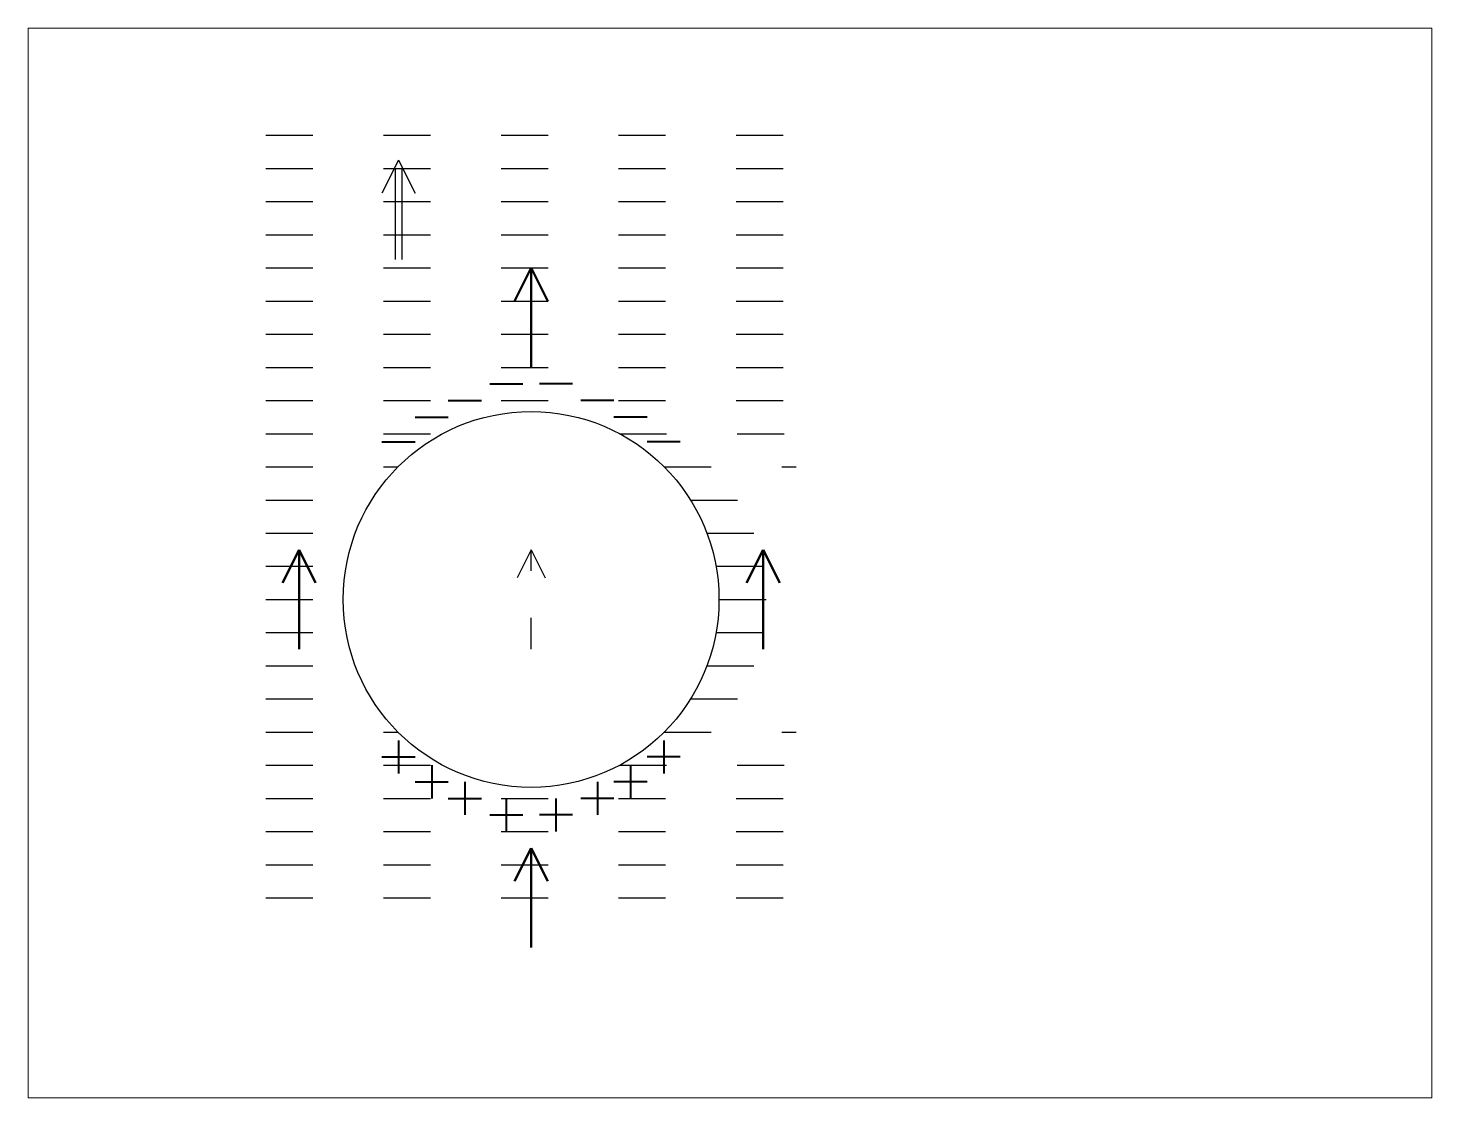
# Paper-space layout 'Layout1' of a CAD drawing. Header units: millimetres. Extents: x 27 to 240, y 20 to 183.
# The model-space entities are those that its viewports show. They can reach past a viewport. Long polylines and large blocks are cut down to what shows.
import ezdxf

# ---------------------------------------------------------------- set-up
doc = ezdxf.new("R2010")
doc.units = ezdxf.units.MM
doc.linetypes.add('ACAD_ISO03W100', pattern=[30, 12, -18])

msp = doc.modelspace()

# ---------------------------------------------------------------- linework, layer by layer
at = {"linetype": 'ACAD_ISO03W100', "ltscale": 0.3}
for p, q in [((70, 277.5), (230, 277.5)), ((70, 267.5), (230, 267.5)), ((70, 257.5), (230, 257.5)), ((70, 247.5), (230, 247.5)), ((70, 237.5), (230, 237.5)), ((70, 227.5), (230, 227.5)), ((70, 217.5), (230, 217.5)), ((70, 207.5), (230, 207.5)), ((70, 197.5), (230, 197.5)), ((70, 187.5), (123.31, 187.5)), ((176.69, 187.5), (230, 187.5)), ((70, 177.5), (109.84, 177.5)), ((190.16, 177.5), (230, 177.5)), ((70, 167.5), (101.91, 167.5)), ((198.09, 167.5), (230, 167.5)), ((70, 157.5), (96.97, 157.5)), ((203.03, 157.5), (230, 157.5)), ((70, 147.5), (94.21, 147.5)), ((205.79, 147.5), (230, 147.5)), ((70, 137.5), (93.32, 137.5)), ((206.68, 137.5), (230, 137.5)), ((70, 127.5), (94.21, 127.5)), ((205.79, 127.5), (230, 127.5)), ((70, 117.5), (96.97, 117.5)), ((203.03, 117.5), (230, 117.5)), ((70, 107.5), (101.91, 107.5)), ((198.09, 107.5), (230, 107.5)), ((70, 97.5), (109.84, 97.5)), ((190.16, 97.5), (230, 97.5)), ((70, 87.5), (123.31, 87.5)), ((176.69, 87.5), (230, 87.5)), ((70, 77.5), (230, 77.5)), ((70, 67.5), (230, 67.5)), ((70, 57.5), (230, 57.5)), ((70, 47.5), (230, 47.5))]:
    msp.add_line(p, q, dxfattribs=at)
at = {"lineweight": 30}
for q in [(105, 260), (115, 260)]:
    msp.add_line((110, 270), q, dxfattribs=at)
for p, q in [((109, 267.5), (109, 240)), ((111, 267.5), (111, 240))]:
    msp.add_line(p, q)
at = {"lineweight": 50}
for p, q in [((150, 237.5), (145, 227.5)), ((150, 237.5), (155, 227.5)), ((150, 207.5), (150, 237.5)), ((80, 152.5), (75, 142.5)), ((80, 152.5), (85, 142.5)), ((80, 122.5), (80, 152.5)), ((220, 152.5), (215, 142.5)), ((220, 152.5), (225, 142.5)), ((220, 122.5), (220, 152.5)), ((150, 62.5), (145, 52.5)), ((150, 62.5), (155, 52.5)), ((150, 32.5), (150, 62.5))]:
    msp.add_line(p, q, dxfattribs=at)
at = {"lineweight": 40}
for p, q in [((137.5, 202.5), (147.5, 202.5)), ((162.5, 202.5), (152.5, 202.5)), ((125, 197.5), (135, 197.5)), ((175, 197.5), (165, 197.5)), ((115, 192.5), (125, 192.5)), ((185, 192.5), (175, 192.5)), ((105, 185), (115, 185)), ((195, 185), (185, 185)), ((110, 95), (110, 85)), ((190, 95), (190, 85)), ((105, 90), (115, 90)), ((195, 90), (185, 90)), ((120, 87.5), (120, 77.5)), ((180, 87.5), (180, 77.5)), ((115, 82.5), (125, 82.5)), ((130, 82.5), (130, 72.5)), ((170, 82.5), (170, 72.5)), ((185, 82.5), (175, 82.5)), ((125, 77.5), (135, 77.5)), ((142.5, 77.5), (142.5, 67.5)), ((157.5, 77.5), (157.5, 67.5)), ((175, 77.5), (165, 77.5)), ((137.5, 72.5), (147.5, 72.5)), ((162.5, 72.5), (152.5, 72.5))]:
    msp.add_line(p, q, dxfattribs=at)
at = {"linetype": 'ACAD_ISO03W100', "lineweight": 30, "ltscale": 0.2}
for p, q in [((150, 152.5), (145, 142.5)), ((150, 122.5), (150, 152.5)), ((150, 152.5), (155, 142.5))]:
    msp.add_line(p, q, dxfattribs=at)
msp.add_circle((150, 137.5), 56.68)

psp = doc.layouts.get("Layout1")

# ---------------------------------------------------------------- viewports
at = {"layer": '0'}
psp.add_viewport(center=(133.35, 101.6), size=(213.36, 162.56), view_center_point=(210, 148.5), view_height=322.6741, dxfattribs=at)

doc.saveas('drawing.dxf')
